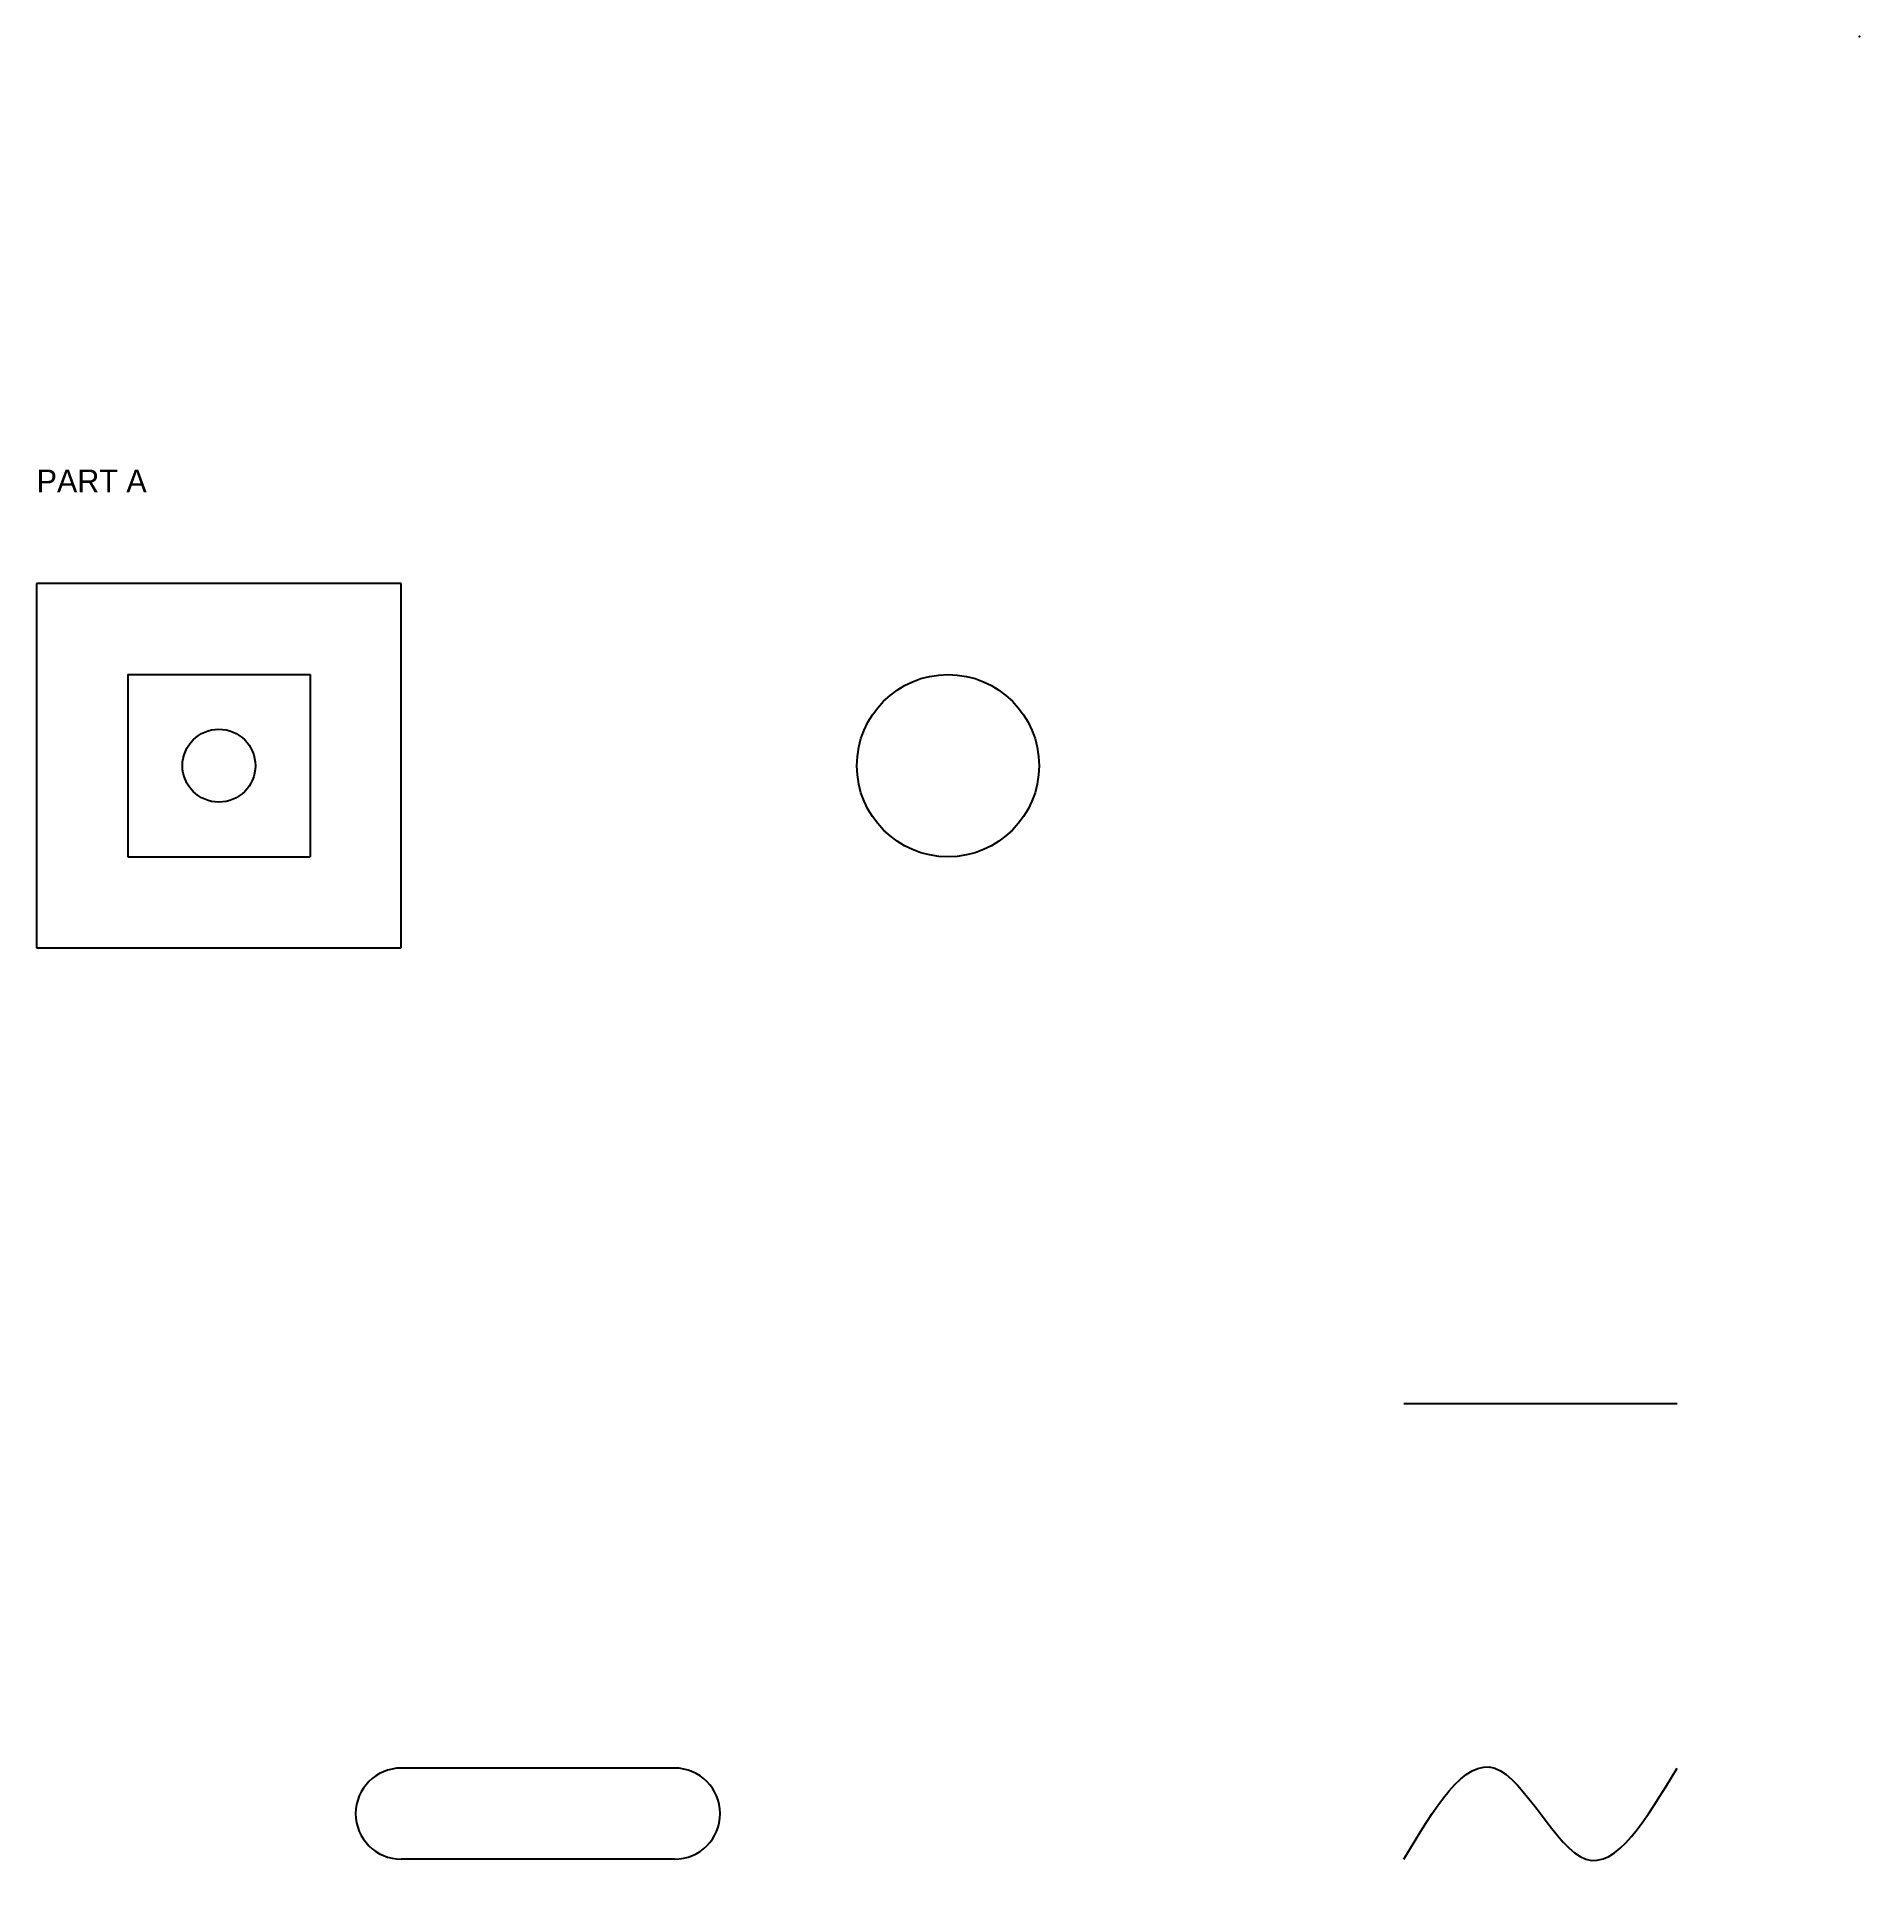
# Model space of a CAD drawing. Header units: metres. Extents: x 0 to 200, y -1 to 200.
import ezdxf

# ---------------------------------------------------------------- set-up
doc = ezdxf.new("R2010")
doc.units = ezdxf.units.M

msp = doc.modelspace()

# ---------------------------------------------------------------- linework, layer by layer
for p, q in [((40, 140), (0, 140)), ((0, 140), (0, 100)), ((40, 100), (40, 140)), ((10, 130), (30, 130)), ((10, 130), (10, 110)), ((30, 130), (30, 110)), ((10, 110), (30, 110)), ((0, 100), (40, 100)), ((150, 50), (180, 50)), ((70, 10), (40, 10)), ((70, 0), (40, 0))]:
    msp.add_line(p, q)
for centre, radius in [((100, 120), 10), ((20, 120), 4)]:
    msp.add_circle(centre, radius)
for centre, start, end in [((40, 5), 90, 270), ((70, 5), -90, 90)]:
    msp.add_arc(centre, 5, start, end)
msp.add_spline([(150, 0), (160, 10), (170, 0), (180, 10)], degree=3)
msp.add_point((200, 200))

# ---------------------------------------------------------------- texts
msp.add_text('PART A', height=2.5).set_placement((0, 150))

doc.saveas('drawing.dxf')
